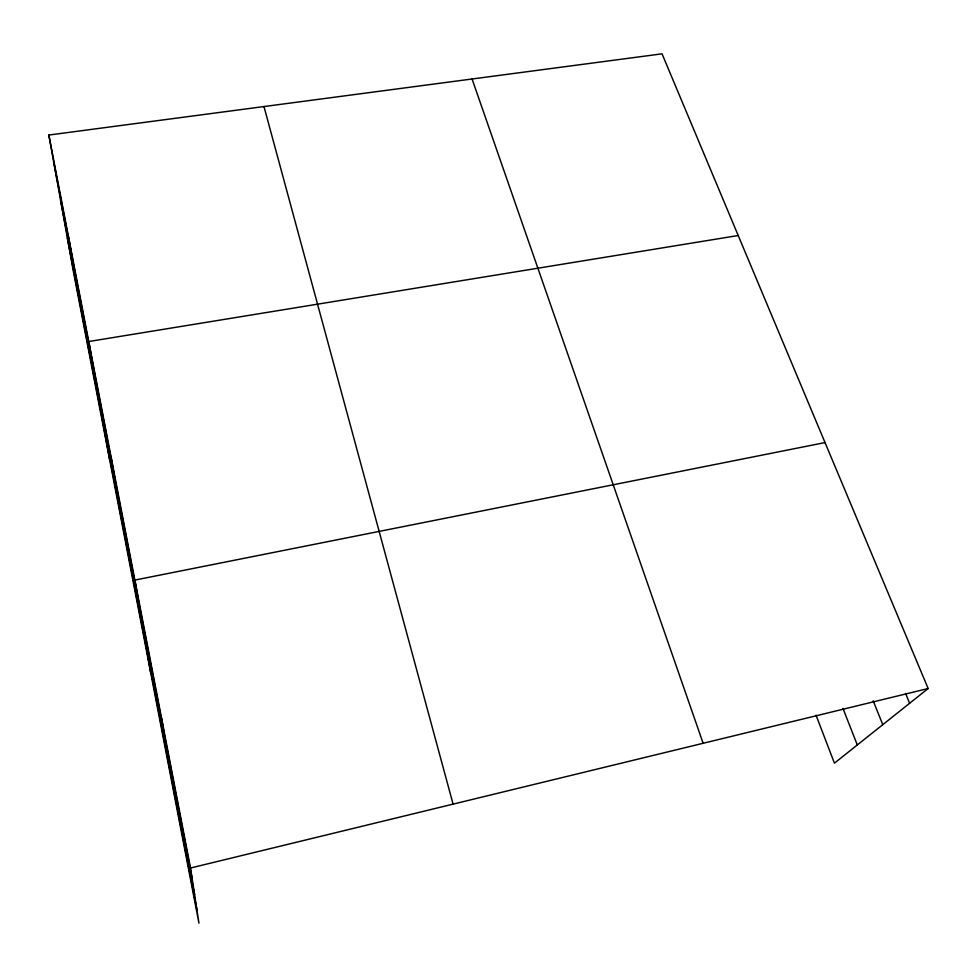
<?xml version="1.0" encoding="UTF-8"?>
<svg xmlns="http://www.w3.org/2000/svg" width="977" height="977" viewBox="0 0 977 977"><rect width="100%" height="100%" fill="white"/><g stroke="black" fill="none" stroke-linecap="round" stroke-linejoin="round"><path stroke-width="1.47" d="M48.85 135.046L190.527 868.016L198.954 923.167L73.422 271.691L48.85 135.046L662.04 53.833L928.15 688.529L834.431 763.171L816.015 715.14M190.527 868.016L928.15 688.529M825.028 442.581L134.875 580.082L150.58 672.103M738.209 235.518L88.76 341.523L109.595 459.373M905.581 693.475L909.624 703.281M873.194 700.827L882.768 724.665M842.968 708.423L857.293 744.962M472.062 78.99L703.135 743.277M263.973 106.554L453.084 804.12M53.65 161.742L192.213 879.068M60.659 200.712L194.643 894.944M67.364 237.997L196.927 909.892M68.109 234.7L72.591 259.784M110.951 456.344L114.602 477.277M161.535 718.046L164.002 733.019"/></g></svg>
